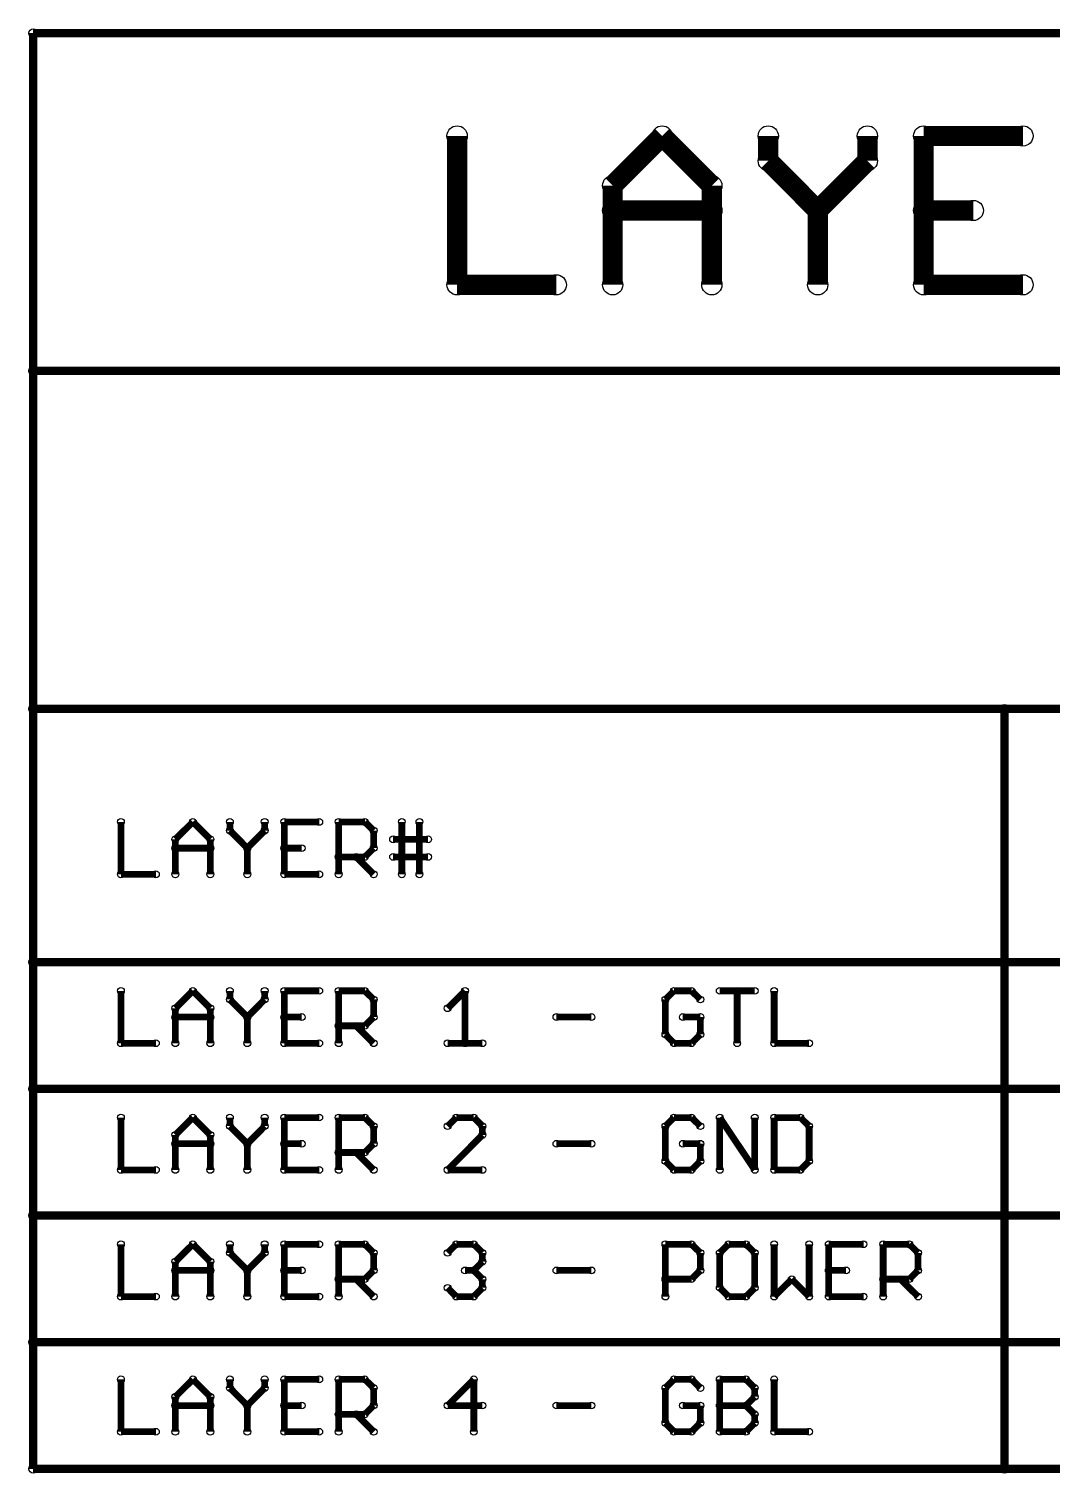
# Model space of a CAD drawing. Extents: x 0 to 126, y 0 to 22.
# Drawn here: x 31.81 to 47.18, y 0.58 to 22.3 of the extents above; entities that cross this region are included whole.
import ezdxf

# ---------------------------------------------------------------- set-up
doc = ezdxf.new("R2010")
doc.units = 0
doc.layers.get('0').update_dxf_attribs({"linetype": 'CONTINUOUS'})
doc.layers.add('SEEEDSTUDIOXIAONRF52840V1_1_GTO', color=10, linetype='CONTINUOUS')

# ---------------------------------------------------------------- blocks, each defined once
blk = doc.blocks.new('ROUND_17')
blk.add_circle((0, 0), 0.152)
blk = doc.blocks.new('ROUND_13')
blk.add_circle((0, 0), 0.0508)
blk = doc.blocks.new('ROUND_3')
blk.add_circle((0, 0), 0.0635)

msp = doc.modelspace()

# ---------------------------------------------------------------- linework, layer by layer
at = {"layer": 'SEEEDSTUDIOXIAONRF52840V1_1_GTO'}
for points, const_width in [([(125.857, 22.2377), (31.877, 22.2377)], 0.127), ([(31.877, 22.2377), (31.877, 17.1577)], 0.127), ([(38.2524, 20.69084), (38.2524, 18.4531)], 0.3048), ([(40.59174, 19.94408), (41.33596, 20.69084)], 0.3048), ([(41.33596, 20.69084), (42.08272, 19.94408)], 0.3048), ([(42.93108, 20.31746), (42.93108, 20.69084)], 0.3048), ([(44.42206, 20.31746), (44.42206, 20.69084)], 0.3048), ([(45.26788, 20.69084), (45.26788, 18.4531)], 0.3048), ([(46.7614, 20.69084), (45.26788, 20.69084)], 0.3048), ([(43.6753, 19.5707), (42.93108, 20.31746)], 0.3048), ([(43.6753, 19.5707), (44.42206, 20.31746)], 0.3048), ([(40.59174, 18.4531), (40.59174, 19.94408)], 0.3048), ([(42.08272, 19.94408), (42.08272, 18.4531)], 0.3048), ([(40.59174, 19.5707), (42.08272, 19.5707)], 0.3048), ([(43.6753, 18.4531), (43.6753, 19.5707)], 0.3048), ([(45.26788, 19.5707), (46.01464, 19.5707)], 0.3048), ([(38.2524, 18.4531), (39.74338, 18.4531)], 0.3048), ([(45.26788, 18.4531), (46.7614, 18.4531)], 0.3048), ([(31.877, 12.0777), (31.877, 17.1577)], 0.127), ([(31.877, 17.1577), (59.817, 17.1577)], 0.127), ([(31.877, 8.2677), (31.877, 12.0777)], 0.127), ([(31.877, 12.0777), (46.482, 12.0777)], 0.127), ([(46.482, 12.0777), (46.482, 0.6477)], 0.127), ([(125.857, 12.0777), (46.482, 12.0777)], 0.127), ([(33.1978, 9.5885), (33.1978, 10.3759)], 0.1016), ([(34.27984, 10.3759), (34.01568, 10.11428)], 0.1016), ([(34.54146, 10.11428), (34.27984, 10.3759)], 0.1016), ([(34.8361, 10.3759), (34.8361, 10.24636)], 0.1016), ([(35.35934, 10.24636), (35.35934, 10.3759)], 0.1016), ([(36.17976, 10.3759), (35.65398, 10.3759)], 0.1016), ([(35.65398, 10.3759), (35.65398, 9.5885)], 0.1016), ([(36.47186, 9.5885), (36.47186, 10.3759)], 0.1016), ([(36.47186, 10.3759), (36.86556, 10.3759)], 0.1016), ([(36.86556, 10.3759), (36.99764, 10.24636)], 0.1016), ([(37.42182, 10.3759), (37.42182, 9.5885)], 0.1016), ([(37.68598, 9.5885), (37.68598, 10.3759)], 0.1016), ([(34.8361, 10.24636), (35.09772, 9.9822)], 0.1016), ([(35.35934, 10.24636), (35.09772, 9.9822)], 0.1016), ([(36.99764, 10.24636), (36.99764, 9.9822)], 0.1016), ([(34.01568, 10.11428), (34.01568, 9.5885)], 0.1016), ([(34.54146, 9.9822), (34.01568, 9.9822)], 0.1016), ([(34.54146, 9.5885), (34.54146, 10.11428)], 0.1016), ([(35.09772, 9.9822), (35.09772, 9.5885)], 0.1016), ([(35.9156, 9.9822), (35.65398, 9.9822)], 0.1016), ([(36.99764, 9.9822), (36.86556, 9.85012)], 0.1016), ([(37.28974, 10.11428), (37.68598, 10.11428)], 0.1016), ([(37.68598, 10.11428), (37.81552, 10.11428)], 0.1016), ([(36.86556, 9.85012), (36.47186, 9.85012)], 0.1016), ([(36.73602, 9.85012), (36.99764, 9.5885)], 0.1016), ([(37.81552, 9.85012), (37.28974, 9.85012)], 0.1016), ([(33.72358, 9.5885), (33.1978, 9.5885)], 0.1016), ([(35.65398, 9.5885), (36.17976, 9.5885)], 0.1016), ([(125.857, 8.2677), (31.877, 8.2677)], 0.127), ([(31.877, 8.2677), (31.877, 6.3627)], 0.127), ([(33.1978, 7.0485), (33.1978, 7.8359)], 0.1016), ([(34.27984, 7.8359), (34.01568, 7.57428)], 0.1016), ([(34.54146, 7.57428), (34.27984, 7.8359)], 0.1016), ([(34.8361, 7.70636), (34.8361, 7.8359)], 0.1016), ([(35.35934, 7.70636), (35.35934, 7.8359)], 0.1016), ([(36.17976, 7.8359), (35.65398, 7.8359)], 0.1016), ([(35.65398, 7.8359), (35.65398, 7.0485)], 0.1016), ([(36.47186, 7.0485), (36.47186, 7.8359)], 0.1016), ([(36.47186, 7.8359), (36.86556, 7.8359)], 0.1016), ([(36.86556, 7.8359), (36.99764, 7.70636)], 0.1016), ([(38.37178, 7.8359), (38.11016, 7.57428)], 0.1016), ([(38.37178, 7.0485), (38.37178, 7.8359)], 0.1016), ([(41.38422, 7.70636), (41.51376, 7.8359)], 0.1016), ([(41.51376, 7.8359), (41.77792, 7.8359)], 0.1016), ([(41.77792, 7.8359), (41.91, 7.70636)], 0.1016), ([(42.72788, 7.8359), (42.2021, 7.8359)], 0.1016), ([(42.46372, 7.8359), (42.46372, 7.0485)], 0.1016), ([(43.01998, 7.0485), (43.01998, 7.8359)], 0.1016), ([(34.01568, 7.57428), (34.01568, 7.0485)], 0.1016), ([(34.54146, 7.57428), (34.54146, 7.0485)], 0.1016), ([(35.09772, 7.4422), (34.8361, 7.70636)], 0.1016), ([(35.35934, 7.70636), (35.09772, 7.4422)], 0.1016), ([(36.99764, 7.70636), (36.99764, 7.4422)], 0.1016), ([(41.38422, 7.18058), (41.38422, 7.70636)], 0.1016), ([(34.54146, 7.4422), (34.01568, 7.4422)], 0.1016), ([(35.09772, 7.4422), (35.09772, 7.0485)], 0.1016), ([(35.9156, 7.4422), (35.65398, 7.4422)], 0.1016), ([(36.99764, 7.4422), (36.86556, 7.31012)], 0.1016), ([(40.2717, 7.4422), (39.74592, 7.4422)], 0.1016), ([(41.91, 7.4422), (41.64584, 7.4422)], 0.1016), ([(41.91, 7.18058), (41.91, 7.4422)], 0.1016), ([(36.86556, 7.31012), (36.47186, 7.31012)], 0.1016), ([(36.73602, 7.31012), (36.99764, 7.0485)], 0.1016), ([(41.38422, 7.18058), (41.51376, 7.0485)], 0.1016), ([(41.77792, 7.0485), (41.91, 7.18058)], 0.1016), ([(33.72358, 7.0485), (33.1978, 7.0485)], 0.1016), ([(35.65398, 7.0485), (36.17976, 7.0485)], 0.1016), ([(38.6334, 7.0485), (38.11016, 7.0485)], 0.1016), ([(41.51376, 7.0485), (41.77792, 7.0485)], 0.1016), ([(43.54576, 7.0485), (43.01998, 7.0485)], 0.1016), ([(31.877, 6.3627), (125.857, 6.3627)], 0.127), ([(31.877, 4.4577), (31.877, 6.3627)], 0.127), ([(33.1978, 5.1435), (33.1978, 5.9309)], 0.1016), ([(34.27984, 5.9309), (34.01568, 5.66928)], 0.1016), ([(34.54146, 5.66928), (34.27984, 5.9309)], 0.1016), ([(34.8361, 5.9309), (34.8361, 5.80136)], 0.1016), ([(35.35934, 5.80136), (35.35934, 5.9309)], 0.1016), ([(36.17976, 5.9309), (35.65398, 5.9309)], 0.1016), ([(35.65398, 5.9309), (35.65398, 5.1435)], 0.1016), ([(36.86556, 5.9309), (36.47186, 5.9309)], 0.1016), ([(36.47186, 5.9309), (36.47186, 5.1435)], 0.1016), ([(36.99764, 5.80136), (36.86556, 5.9309)], 0.1016), ([(38.2397, 5.9309), (38.11016, 5.80136)], 0.1016), ([(38.50386, 5.9309), (38.2397, 5.9309)], 0.1016), ([(38.6334, 5.80136), (38.50386, 5.9309)], 0.1016), ([(41.38422, 5.80136), (41.51376, 5.9309)], 0.1016), ([(41.51376, 5.9309), (41.77792, 5.9309)], 0.1016), ([(41.77792, 5.9309), (41.91, 5.80136)], 0.1016), ([(42.2021, 5.9309), (42.72788, 5.1435)], 0.1016), ([(42.2021, 5.9309), (42.2021, 5.1435)], 0.1016), ([(42.72788, 5.1435), (42.72788, 5.9309)], 0.1016), ([(43.01998, 5.9309), (43.41368, 5.9309)], 0.1016), ([(43.01998, 5.1435), (43.01998, 5.9309)], 0.1016), ([(43.41368, 5.9309), (43.54576, 5.80136)], 0.1016), ([(34.01568, 5.66928), (34.01568, 5.1435)], 0.1016), ([(34.54146, 5.1435), (34.54146, 5.66928)], 0.1016), ([(34.8361, 5.80136), (35.09772, 5.5372)], 0.1016), ([(35.35934, 5.80136), (35.09772, 5.5372)], 0.1016), ([(36.99764, 5.5372), (36.99764, 5.80136)], 0.1016), ([(38.11016, 5.1435), (38.6334, 5.66928)], 0.1016), ([(38.6334, 5.66928), (38.6334, 5.80136)], 0.1016), ([(41.38422, 5.27558), (41.38422, 5.80136)], 0.1016), ([(43.54576, 5.80136), (43.54576, 5.27558)], 0.1016), ([(34.54146, 5.5372), (34.01568, 5.5372)], 0.1016), ([(35.09772, 5.5372), (35.09772, 5.1435)], 0.1016), ([(35.9156, 5.5372), (35.65398, 5.5372)], 0.1016), ([(36.47186, 5.40512), (36.86556, 5.40512)], 0.1016), ([(36.73602, 5.40512), (36.99764, 5.1435)], 0.1016), ([(36.86556, 5.40512), (36.99764, 5.5372)], 0.1016), ([(39.74592, 5.5372), (40.2717, 5.5372)], 0.1016), ([(41.91, 5.5372), (41.64584, 5.5372)], 0.1016), ([(41.91, 5.27558), (41.91, 5.5372)], 0.1016), ([(41.38422, 5.27558), (41.51376, 5.1435)], 0.1016), ([(41.77792, 5.1435), (41.91, 5.27558)], 0.1016), ([(43.54576, 5.27558), (43.41368, 5.1435)], 0.1016), ([(33.72358, 5.1435), (33.1978, 5.1435)], 0.1016), ([(35.65398, 5.1435), (36.17976, 5.1435)], 0.1016), ([(38.6334, 5.1435), (38.11016, 5.1435)], 0.1016), ([(41.51376, 5.1435), (41.77792, 5.1435)], 0.1016), ([(43.41368, 5.1435), (43.01998, 5.1435)], 0.1016), ([(125.857, 4.4577), (31.877, 4.4577)], 0.127), ([(31.877, 4.4577), (31.877, 2.5527)], 0.127), ([(33.1978, 4.0259), (33.1978, 3.2385)], 0.1016), ([(34.01568, 3.76428), (34.27984, 4.0259)], 0.1016), ([(34.27984, 4.0259), (34.54146, 3.76428)], 0.1016), ([(34.8361, 4.0259), (34.8361, 3.89636)], 0.1016), ([(34.8361, 3.89636), (35.09772, 3.6322)], 0.1016), ([(35.09772, 3.6322), (35.35934, 3.89636)], 0.1016), ([(35.35934, 3.89636), (35.35934, 4.0259)], 0.1016), ([(35.65398, 4.0259), (35.65398, 3.2385)], 0.1016), ([(36.17976, 4.0259), (35.65398, 4.0259)], 0.1016), ([(36.47186, 3.2385), (36.47186, 4.0259)], 0.1016), ([(36.47186, 4.0259), (36.86556, 4.0259)], 0.1016), ([(36.86556, 4.0259), (36.99764, 3.89636)], 0.1016), ([(36.99764, 3.89636), (36.99764, 3.6322)], 0.1016), ([(38.2397, 4.0259), (38.11016, 3.89636)], 0.1016), ([(38.50386, 4.0259), (38.2397, 4.0259)], 0.1016), ([(38.6334, 3.89636), (38.50386, 4.0259)], 0.1016), ([(38.6334, 3.76428), (38.6334, 3.89636)], 0.1016), ([(41.77792, 4.0259), (41.38422, 4.0259)], 0.1016), ([(41.38422, 4.0259), (41.38422, 3.2385)], 0.1016), ([(41.91, 3.89636), (41.77792, 4.0259)], 0.1016), ([(41.91, 3.6322), (41.91, 3.89636)], 0.1016), ([(42.33418, 4.0259), (42.2021, 3.89636)], 0.1016), ([(42.2021, 3.89636), (42.2021, 3.37058)], 0.1016), ([(42.5958, 4.0259), (42.33418, 4.0259)], 0.1016), ([(42.72788, 3.89636), (42.5958, 4.0259)], 0.1016), ([(42.72788, 3.37058), (42.72788, 3.89636)], 0.1016), ([(43.01998, 3.2385), (43.01998, 4.0259)], 0.1016), ([(43.54576, 3.2385), (43.54576, 4.0259)], 0.1016), ([(43.8404, 4.0259), (43.8404, 3.2385)], 0.1016), ([(43.8404, 4.0259), (44.36364, 4.0259)], 0.1016), ([(44.65828, 3.2385), (44.65828, 4.0259)], 0.1016), ([(44.65828, 4.0259), (45.05198, 4.0259)], 0.1016), ([(45.05198, 4.0259), (45.18406, 3.89636)], 0.1016), ([(45.18406, 3.89636), (45.18406, 3.6322)], 0.1016), ([(34.01568, 3.2385), (34.01568, 3.76428)], 0.1016), ([(34.54146, 3.76428), (34.54146, 3.2385)], 0.1016), ([(38.50386, 3.6322), (38.6334, 3.76428)], 0.1016), ([(34.01568, 3.6322), (34.54146, 3.6322)], 0.1016), ([(35.09772, 3.6322), (35.09772, 3.2385)], 0.1016), ([(35.65398, 3.6322), (35.9156, 3.6322)], 0.1016), ([(36.86556, 3.50012), (36.47186, 3.50012)], 0.1016), ([(36.73602, 3.50012), (36.99764, 3.2385)], 0.1016), ([(36.99764, 3.6322), (36.86556, 3.50012)], 0.1016), ([(38.50386, 3.6322), (38.37178, 3.6322)], 0.1016), ([(38.6334, 3.50012), (38.50386, 3.6322)], 0.1016), ([(38.6334, 3.37058), (38.6334, 3.50012)], 0.1016), ([(39.74592, 3.6322), (40.2717, 3.6322)], 0.1016), ([(41.38422, 3.50012), (41.77792, 3.50012)], 0.1016), ([(41.77792, 3.50012), (41.91, 3.6322)], 0.1016), ([(43.01998, 3.2385), (43.28414, 3.50012)], 0.1016), ([(43.28414, 3.50012), (43.54576, 3.2385)], 0.1016), ([(44.10202, 3.6322), (43.8404, 3.6322)], 0.1016), ([(45.05198, 3.50012), (44.65828, 3.50012)], 0.1016), ([(44.9199, 3.50012), (45.18406, 3.2385)], 0.1016), ([(45.18406, 3.6322), (45.05198, 3.50012)], 0.1016), ([(33.1978, 3.2385), (33.72358, 3.2385)], 0.1016), ([(35.65398, 3.2385), (36.17976, 3.2385)], 0.1016), ([(38.11016, 3.37058), (38.2397, 3.2385)], 0.1016), ([(38.2397, 3.2385), (38.50386, 3.2385)], 0.1016), ([(38.50386, 3.2385), (38.6334, 3.37058)], 0.1016), ([(42.2021, 3.37058), (42.33418, 3.2385)], 0.1016), ([(42.33418, 3.2385), (42.5958, 3.2385)], 0.1016), ([(42.5958, 3.2385), (42.72788, 3.37058)], 0.1016), ([(43.8404, 3.2385), (44.36364, 3.2385)], 0.1016), ([(31.877, 0.6477), (31.877, 2.5527)], 0.127), ([(31.877, 2.5527), (125.857, 2.5527)], 0.127), ([(33.1978, 1.9939), (33.1978, 1.2065)], 0.1016), ([(34.01568, 1.73228), (34.27984, 1.9939)], 0.1016), ([(34.27984, 1.9939), (34.54146, 1.73228)], 0.1016), ([(34.8361, 1.9939), (34.8361, 1.86436)], 0.1016), ([(35.35934, 1.86436), (35.35934, 1.9939)], 0.1016), ([(35.65398, 1.2065), (35.65398, 1.9939)], 0.1016), ([(35.65398, 1.9939), (36.17976, 1.9939)], 0.1016), ([(36.47186, 1.2065), (36.47186, 1.9939)], 0.1016), ([(36.47186, 1.9939), (36.86556, 1.9939)], 0.1016), ([(36.86556, 1.9939), (36.99764, 1.86436)], 0.1016), ([(38.50386, 1.9939), (38.11016, 1.6002)], 0.1016), ([(38.50386, 1.2065), (38.50386, 1.9939)], 0.1016), ([(41.38422, 1.86436), (41.51376, 1.9939)], 0.1016), ([(41.51376, 1.9939), (41.77792, 1.9939)], 0.1016), ([(41.77792, 1.9939), (41.91, 1.86436)], 0.1016), ([(42.2021, 1.2065), (42.2021, 1.9939)], 0.1016), ([(42.2021, 1.9939), (42.5958, 1.9939)], 0.1016), ([(42.5958, 1.9939), (42.72788, 1.86436)], 0.1016), ([(43.01998, 1.9939), (43.01998, 1.2065)], 0.1016), ([(34.01568, 1.2065), (34.01568, 1.73228)], 0.1016), ([(34.54146, 1.73228), (34.54146, 1.2065)], 0.1016), ([(34.8361, 1.86436), (35.09772, 1.6002)], 0.1016), ([(35.35934, 1.86436), (35.09772, 1.6002)], 0.1016), ([(36.99764, 1.86436), (36.99764, 1.6002)], 0.1016), ([(41.38422, 1.33858), (41.38422, 1.86436)], 0.1016), ([(42.72788, 1.73228), (42.5958, 1.6002)], 0.1016), ([(42.72788, 1.86436), (42.72788, 1.73228)], 0.1016), ([(34.54146, 1.6002), (34.01568, 1.6002)], 0.1016), ([(35.09772, 1.6002), (35.09772, 1.2065)], 0.1016), ([(35.9156, 1.6002), (35.65398, 1.6002)], 0.1016), ([(36.99764, 1.6002), (36.86556, 1.46812)], 0.1016), ([(38.11016, 1.6002), (38.6334, 1.6002)], 0.1016), ([(39.74592, 1.6002), (40.2717, 1.6002)], 0.1016), ([(41.91, 1.6002), (41.64584, 1.6002)], 0.1016), ([(41.91, 1.6002), (41.91, 1.33858)], 0.1016), ([(42.5958, 1.6002), (42.2021, 1.6002)], 0.1016), ([(42.72788, 1.46812), (42.5958, 1.6002)], 0.1016), ([(36.86556, 1.46812), (36.47186, 1.46812)], 0.1016), ([(36.73602, 1.46812), (36.99764, 1.2065)], 0.1016), ([(41.51376, 1.2065), (41.38422, 1.33858)], 0.1016), ([(41.91, 1.33858), (41.77792, 1.2065)], 0.1016), ([(42.5958, 1.2065), (42.72788, 1.33858)], 0.1016), ([(42.72788, 1.33858), (42.72788, 1.46812)], 0.1016), ([(33.1978, 1.2065), (33.72358, 1.2065)], 0.1016), ([(35.65398, 1.2065), (36.17976, 1.2065)], 0.1016), ([(41.77792, 1.2065), (41.51376, 1.2065)], 0.1016), ([(42.2021, 1.2065), (42.5958, 1.2065)], 0.1016), ([(43.01998, 1.2065), (43.54576, 1.2065)], 0.1016), ([(46.482, 0.6477), (31.877, 0.6477)], 0.127), ([(59.817, 0.6477), (46.482, 0.6477)], 0.127)]:
    msp.add_lwpolyline(points, dxfattribs=dict(at, const_width=const_width))

# ---------------------------------------------------------------- block references
for name, p in [('ROUND_3', (31.877, 22.2377)), ('ROUND_17', (38.2524, 20.69084)), ('ROUND_17', (41.33596, 20.69084)), ('ROUND_17', (42.93108, 20.69084)), ('ROUND_17', (44.42206, 20.69084)), ('ROUND_17', (45.26788, 20.69084)), ('ROUND_17', (45.26788, 20.69084)), ('ROUND_17', (46.7614, 20.69084)), ('ROUND_17', (42.93108, 20.31746)), ('ROUND_17', (44.42206, 20.31746)), ('ROUND_17', (40.59174, 19.94408)), ('ROUND_17', (42.08272, 19.94408)), ('ROUND_17', (40.59174, 19.5707)), ('ROUND_17', (42.08272, 19.5707)), ('ROUND_17', (43.6753, 19.5707)), ('ROUND_17', (43.6753, 19.5707)), ('ROUND_17', (45.26788, 19.5707)), ('ROUND_17', (46.01464, 19.5707)), ('ROUND_17', (38.2524, 18.4531)), ('ROUND_17', (38.2524, 18.4531)), ('ROUND_17', (39.74338, 18.4531)), ('ROUND_17', (40.59174, 18.4531)), ('ROUND_17', (42.08272, 18.4531)), ('ROUND_17', (43.6753, 18.4531)), ('ROUND_17', (45.26788, 18.4531)), ('ROUND_17', (46.7614, 18.4531)), ('ROUND_3', (31.877, 17.1577)), ('ROUND_3', (31.877, 17.1577)), ('ROUND_3', (31.877, 12.0777)), ('ROUND_3', (31.877, 12.0777)), ('ROUND_3', (46.482, 12.0777)), ('ROUND_3', (46.482, 12.0777)), ('ROUND_13', (33.1978, 10.3759)), ('ROUND_13', (34.27984, 10.3759)), ('ROUND_13', (34.8361, 10.3759)), ('ROUND_13', (35.35934, 10.3759)), ('ROUND_13', (35.65398, 10.3759)), ('ROUND_13', (36.17976, 10.3759)), ('ROUND_13', (36.47186, 10.3759)), ('ROUND_13', (36.86556, 10.3759)), ('ROUND_13', (37.42182, 10.3759)), ('ROUND_13', (37.68598, 10.3759)), ('ROUND_13', (34.8361, 10.24636)), ('ROUND_13', (35.35934, 10.24636)), ('ROUND_13', (35.35934, 10.24636)), ('ROUND_13', (36.99764, 10.24636)), ('ROUND_13', (36.99764, 10.24636)), ('ROUND_13', (34.01568, 10.11428)), ('ROUND_13', (34.01568, 9.9822)), ('ROUND_13', (34.54146, 10.11428)), ('ROUND_13', (34.54146, 9.9822)), ('ROUND_13', (35.09772, 9.9822)), ('ROUND_13', (35.09772, 9.9822)), ('ROUND_13', (35.65398, 9.9822)), ('ROUND_13', (35.9156, 9.9822)), ('ROUND_13', (36.99764, 9.9822)), ('ROUND_13', (37.28974, 10.11428)), ('ROUND_13', (37.68598, 10.11428)), ('ROUND_13', (37.81552, 10.11428)), ('ROUND_13', (36.47186, 9.85012)), ('ROUND_13', (36.73602, 9.85012)), ('ROUND_13', (36.86556, 9.85012)), ('ROUND_13', (37.28974, 9.85012)), ('ROUND_13', (37.81552, 9.85012)), ('ROUND_13', (33.1978, 9.5885)), ('ROUND_13', (33.72358, 9.5885)), ('ROUND_13', (34.01568, 9.5885)), ('ROUND_13', (34.54146, 9.5885)), ('ROUND_13', (35.09772, 9.5885)), ('ROUND_13', (35.65398, 9.5885)), ('ROUND_13', (36.17976, 9.5885)), ('ROUND_13', (36.47186, 9.5885)), ('ROUND_13', (36.99764, 9.5885)), ('ROUND_13', (37.42182, 9.5885)), ('ROUND_13', (37.68598, 9.5885)), ('ROUND_3', (31.877, 8.2677)), ('ROUND_3', (31.877, 8.2677)), ('ROUND_13', (33.1978, 7.8359)), ('ROUND_13', (34.27984, 7.8359)), ('ROUND_13', (34.8361, 7.8359)), ('ROUND_13', (35.35934, 7.8359)), ('ROUND_13', (35.65398, 7.8359)), ('ROUND_13', (36.17976, 7.8359)), ('ROUND_13', (36.47186, 7.8359)), ('ROUND_13', (36.86556, 7.8359)), ('ROUND_13', (38.37178, 7.8359)), ('ROUND_13', (41.51376, 7.8359)), ('ROUND_13', (41.77792, 7.8359)), ('ROUND_13', (42.2021, 7.8359)), ('ROUND_13', (42.46372, 7.8359)), ('ROUND_13', (42.72788, 7.8359)), ('ROUND_13', (43.01998, 7.8359)), ('ROUND_13', (34.01568, 7.57428)), ('ROUND_13', (34.54146, 7.57428)), ('ROUND_13', (34.54146, 7.57428)), ('ROUND_13', (34.8361, 7.70636)), ('ROUND_13', (35.35934, 7.70636)), ('ROUND_13', (35.35934, 7.70636)), ('ROUND_13', (36.99764, 7.70636)), ('ROUND_13', (36.99764, 7.70636)), ('ROUND_13', (38.11016, 7.57428)), ('ROUND_13', (41.38422, 7.70636)), ('ROUND_13', (41.91, 7.70636)), ('ROUND_13', (34.01568, 7.4422)), ('ROUND_13', (34.54146, 7.4422)), ('ROUND_13', (35.09772, 7.4422)), ('ROUND_13', (35.09772, 7.4422)), ('ROUND_13', (35.65398, 7.4422)), ('ROUND_13', (35.9156, 7.4422)), ('ROUND_13', (36.99764, 7.4422)), ('ROUND_13', (39.74592, 7.4422)), ('ROUND_13', (40.2717, 7.4422)), ('ROUND_13', (41.64584, 7.4422)), ('ROUND_13', (41.91, 7.4422)), ('ROUND_13', (36.47186, 7.31012)), ('ROUND_13', (36.73602, 7.31012)), ('ROUND_13', (36.86556, 7.31012)), ('ROUND_13', (41.38422, 7.18058)), ('ROUND_13', (41.38422, 7.18058)), ('ROUND_13', (41.91, 7.18058)), ('ROUND_13', (41.91, 7.18058)), ('ROUND_13', (33.1978, 7.0485)), ('ROUND_13', (33.72358, 7.0485)), ('ROUND_13', (34.01568, 7.0485)), ('ROUND_13', (34.54146, 7.0485)), ('ROUND_13', (35.09772, 7.0485)), ('ROUND_13', (35.65398, 7.0485)), ('ROUND_13', (36.17976, 7.0485)), ('ROUND_13', (36.47186, 7.0485)), ('ROUND_13', (36.99764, 7.0485)), ('ROUND_13', (38.11016, 7.0485)), ('ROUND_13', (38.37178, 7.0485)), ('ROUND_13', (38.6334, 7.0485)), ('ROUND_13', (41.51376, 7.0485)), ('ROUND_13', (41.77792, 7.0485)), ('ROUND_13', (42.46372, 7.0485)), ('ROUND_13', (43.01998, 7.0485)), ('ROUND_13', (43.54576, 7.0485)), ('ROUND_3', (31.877, 6.3627)), ('ROUND_3', (31.877, 6.3627)), ('ROUND_13', (33.1978, 5.9309)), ('ROUND_13', (34.27984, 5.9309)), ('ROUND_13', (34.8361, 5.9309)), ('ROUND_13', (35.35934, 5.9309)), ('ROUND_13', (35.65398, 5.9309)), ('ROUND_13', (36.17976, 5.9309)), ('ROUND_13', (36.47186, 5.9309)), ('ROUND_13', (36.86556, 5.9309)), ('ROUND_13', (36.86556, 5.9309)), ('ROUND_13', (38.2397, 5.9309)), ('ROUND_13', (38.50386, 5.9309)), ('ROUND_13', (41.51376, 5.9309)), ('ROUND_13', (41.77792, 5.9309)), ('ROUND_13', (42.2021, 5.9309)), ('ROUND_13', (42.2021, 5.9309)), ('ROUND_13', (42.72788, 5.9309)), ('ROUND_13', (43.01998, 5.9309)), ('ROUND_13', (43.01998, 5.9309)), ('ROUND_13', (43.41368, 5.9309)), ('ROUND_13', (34.01568, 5.66928)), ('ROUND_13', (34.54146, 5.66928)), ('ROUND_13', (34.8361, 5.80136)), ('ROUND_13', (35.35934, 5.80136)), ('ROUND_13', (35.35934, 5.80136)), ('ROUND_13', (36.99764, 5.80136)), ('ROUND_13', (38.11016, 5.80136)), ('ROUND_13', (38.6334, 5.80136)), ('ROUND_13', (38.6334, 5.66928)), ('ROUND_13', (41.38422, 5.80136)), ('ROUND_13', (41.91, 5.80136)), ('ROUND_13', (43.54576, 5.80136)), ('ROUND_13', (34.01568, 5.5372)), ('ROUND_13', (34.54146, 5.5372)), ('ROUND_13', (35.09772, 5.5372)), ('ROUND_13', (35.09772, 5.5372)), ('ROUND_13', (35.65398, 5.5372)), ('ROUND_13', (35.9156, 5.5372)), ('ROUND_13', (36.47186, 5.40512)), ('ROUND_13', (36.73602, 5.40512)), ('ROUND_13', (36.86556, 5.40512)), ('ROUND_13', (36.99764, 5.5372)), ('ROUND_13', (39.74592, 5.5372)), ('ROUND_13', (40.2717, 5.5372)), ('ROUND_13', (41.64584, 5.5372)), ('ROUND_13', (41.91, 5.5372)), ('ROUND_13', (41.38422, 5.27558)), ('ROUND_13', (41.38422, 5.27558)), ('ROUND_13', (41.91, 5.27558)), ('ROUND_13', (43.54576, 5.27558)), ('ROUND_13', (33.1978, 5.1435)), ('ROUND_13', (33.72358, 5.1435)), ('ROUND_13', (34.01568, 5.1435)), ('ROUND_13', (34.54146, 5.1435)), ('ROUND_13', (35.09772, 5.1435)), ('ROUND_13', (35.65398, 5.1435)), ('ROUND_13', (36.17976, 5.1435)), ('ROUND_13', (36.47186, 5.1435)), ('ROUND_13', (36.99764, 5.1435)), ('ROUND_13', (38.11016, 5.1435)), ('ROUND_13', (38.11016, 5.1435)), ('ROUND_13', (38.6334, 5.1435)), ('ROUND_13', (41.51376, 5.1435)), ('ROUND_13', (41.77792, 5.1435)), ('ROUND_13', (42.2021, 5.1435)), ('ROUND_13', (42.72788, 5.1435)), ('ROUND_13', (43.01998, 5.1435)), ('ROUND_13', (43.41368, 5.1435)), ('ROUND_3', (31.877, 4.4577)), ('ROUND_3', (31.877, 4.4577)), ('ROUND_13', (33.1978, 4.0259)), ('ROUND_13', (34.27984, 4.0259)), ('ROUND_13', (34.27984, 4.0259)), ('ROUND_13', (34.8361, 4.0259)), ('ROUND_13', (34.8361, 3.89636)), ('ROUND_13', (34.8361, 3.89636)), ('ROUND_13', (35.35934, 4.0259)), ('ROUND_13', (35.35934, 3.89636)), ('ROUND_13', (35.65398, 4.0259)), ('ROUND_13', (35.65398, 4.0259)), ('ROUND_13', (36.17976, 4.0259)), ('ROUND_13', (36.47186, 4.0259)), ('ROUND_13', (36.86556, 4.0259)), ('ROUND_13', (36.99764, 3.89636)), ('ROUND_13', (38.11016, 3.89636)), ('ROUND_13', (38.2397, 4.0259)), ('ROUND_13', (38.50386, 4.0259)), ('ROUND_13', (38.6334, 3.89636)), ('ROUND_13', (41.38422, 4.0259)), ('ROUND_13', (41.77792, 4.0259)), ('ROUND_13', (41.91, 3.89636)), ('ROUND_13', (42.2021, 3.89636)), ('ROUND_13', (42.33418, 4.0259)), ('ROUND_13', (42.5958, 4.0259)), ('ROUND_13', (42.72788, 3.89636)), ('ROUND_13', (43.01998, 4.0259)), ('ROUND_13', (43.54576, 4.0259)), ('ROUND_13', (43.8404, 4.0259)), ('ROUND_13', (43.8404, 4.0259)), ('ROUND_13', (44.36364, 4.0259)), ('ROUND_13', (44.65828, 4.0259)), ('ROUND_13', (45.05198, 4.0259)), ('ROUND_13', (45.18406, 3.89636)), ('ROUND_13', (34.01568, 3.76428)), ('ROUND_13', (34.54146, 3.76428)), ('ROUND_13', (38.6334, 3.76428)), ('ROUND_13', (34.01568, 3.6322)), ('ROUND_13', (34.54146, 3.6322)), ('ROUND_13', (35.09772, 3.6322)), ('ROUND_13', (35.09772, 3.6322)), ('ROUND_13', (35.65398, 3.6322)), ('ROUND_13', (35.9156, 3.6322)), ('ROUND_13', (36.47186, 3.50012)), ('ROUND_13', (36.73602, 3.50012)), ('ROUND_13', (36.86556, 3.50012)), ('ROUND_13', (36.99764, 3.6322)), ('ROUND_13', (38.37178, 3.6322)), ('ROUND_13', (38.50386, 3.6322)), ('ROUND_13', (38.50386, 3.6322)), ('ROUND_13', (38.6334, 3.50012)), ('ROUND_13', (39.74592, 3.6322)), ('ROUND_13', (40.2717, 3.6322)), ('ROUND_13', (41.38422, 3.50012)), ('ROUND_13', (41.77792, 3.50012)), ('ROUND_13', (41.91, 3.6322)), ('ROUND_13', (43.28414, 3.50012)), ('ROUND_13', (43.8404, 3.6322)), ('ROUND_13', (44.10202, 3.6322)), ('ROUND_13', (44.65828, 3.50012)), ('ROUND_13', (44.9199, 3.50012)), ('ROUND_13', (45.05198, 3.50012)), ('ROUND_13', (45.18406, 3.6322)), ('ROUND_13', (33.1978, 3.2385)), ('ROUND_13', (33.72358, 3.2385)), ('ROUND_13', (34.01568, 3.2385)), ('ROUND_13', (34.54146, 3.2385)), ('ROUND_13', (35.09772, 3.2385)), ('ROUND_13', (35.65398, 3.2385)), ('ROUND_13', (35.65398, 3.2385)), ('ROUND_13', (36.17976, 3.2385)), ('ROUND_13', (36.47186, 3.2385)), ('ROUND_13', (36.99764, 3.2385)), ('ROUND_13', (38.11016, 3.37058)), ('ROUND_13', (38.2397, 3.2385)), ('ROUND_13', (38.50386, 3.2385)), ('ROUND_13', (38.6334, 3.37058)), ('ROUND_13', (41.38422, 3.2385)), ('ROUND_13', (42.2021, 3.37058)), ('ROUND_13', (42.2021, 3.37058)), ('ROUND_13', (42.33418, 3.2385)), ('ROUND_13', (42.5958, 3.2385)), ('ROUND_13', (42.72788, 3.37058)), ('ROUND_13', (43.01998, 3.2385)), ('ROUND_13', (43.01998, 3.2385)), ('ROUND_13', (43.54576, 3.2385)), ('ROUND_13', (43.8404, 3.2385)), ('ROUND_13', (44.36364, 3.2385)), ('ROUND_13', (44.65828, 3.2385)), ('ROUND_13', (45.18406, 3.2385)), ('ROUND_3', (31.877, 2.5527)), ('ROUND_3', (31.877, 2.5527)), ('ROUND_13', (33.1978, 1.9939)), ('ROUND_13', (34.27984, 1.9939)), ('ROUND_13', (34.8361, 1.9939)), ('ROUND_13', (35.35934, 1.9939)), ('ROUND_13', (35.65398, 1.9939)), ('ROUND_13', (36.17976, 1.9939)), ('ROUND_13', (36.47186, 1.9939)), ('ROUND_13', (36.86556, 1.9939)), ('ROUND_13', (38.50386, 1.9939)), ('ROUND_13', (41.51376, 1.9939)), ('ROUND_13', (41.77792, 1.9939)), ('ROUND_13', (42.2021, 1.9939)), ('ROUND_13', (42.5958, 1.9939)), ('ROUND_13', (43.01998, 1.9939)), ('ROUND_13', (34.01568, 1.73228)), ('ROUND_13', (34.01568, 1.73228)), ('ROUND_13', (34.54146, 1.73228)), ('ROUND_13', (34.8361, 1.86436)), ('ROUND_13', (35.35934, 1.86436)), ('ROUND_13', (35.35934, 1.86436)), ('ROUND_13', (36.99764, 1.86436)), ('ROUND_13', (41.38422, 1.86436)), ('ROUND_13', (41.91, 1.86436)), ('ROUND_13', (42.72788, 1.86436)), ('ROUND_13', (42.72788, 1.73228)), ('ROUND_13', (34.01568, 1.6002)), ('ROUND_13', (34.54146, 1.6002)), ('ROUND_13', (35.09772, 1.6002)), ('ROUND_13', (35.09772, 1.6002)), ('ROUND_13', (35.65398, 1.6002)), ('ROUND_13', (35.9156, 1.6002)), ('ROUND_13', (36.99764, 1.6002)), ('ROUND_13', (38.11016, 1.6002)), ('ROUND_13', (38.11016, 1.6002)), ('ROUND_13', (38.6334, 1.6002)), ('ROUND_13', (39.74592, 1.6002)), ('ROUND_13', (40.2717, 1.6002)), ('ROUND_13', (41.64584, 1.6002)), ('ROUND_13', (41.91, 1.6002)), ('ROUND_13', (41.91, 1.6002)), ('ROUND_13', (42.2021, 1.6002)), ('ROUND_13', (42.5958, 1.6002)), ('ROUND_13', (42.5958, 1.6002)), ('ROUND_13', (36.47186, 1.46812)), ('ROUND_13', (36.73602, 1.46812)), ('ROUND_13', (36.86556, 1.46812)), ('ROUND_13', (41.38422, 1.33858)), ('ROUND_13', (41.38422, 1.33858)), ('ROUND_13', (41.91, 1.33858)), ('ROUND_13', (42.72788, 1.46812)), ('ROUND_13', (42.72788, 1.33858)), ('ROUND_13', (33.1978, 1.2065)), ('ROUND_13', (33.72358, 1.2065)), ('ROUND_13', (34.01568, 1.2065)), ('ROUND_13', (34.54146, 1.2065)), ('ROUND_13', (35.09772, 1.2065)), ('ROUND_13', (35.65398, 1.2065)), ('ROUND_13', (35.65398, 1.2065)), ('ROUND_13', (36.17976, 1.2065)), ('ROUND_13', (36.47186, 1.2065)), ('ROUND_13', (36.99764, 1.2065)), ('ROUND_13', (38.50386, 1.2065)), ('ROUND_13', (41.51376, 1.2065)), ('ROUND_13', (41.77792, 1.2065)), ('ROUND_13', (42.2021, 1.2065)), ('ROUND_13', (42.2021, 1.2065)), ('ROUND_13', (42.5958, 1.2065)), ('ROUND_13', (43.01998, 1.2065)), ('ROUND_13', (43.54576, 1.2065)), ('ROUND_3', (31.877, 0.6477)), ('ROUND_3', (46.482, 0.6477)), ('ROUND_3', (46.482, 0.6477))]:
    msp.add_blockref(name, p, dxfattribs=at)

doc.saveas('drawing.dxf')
